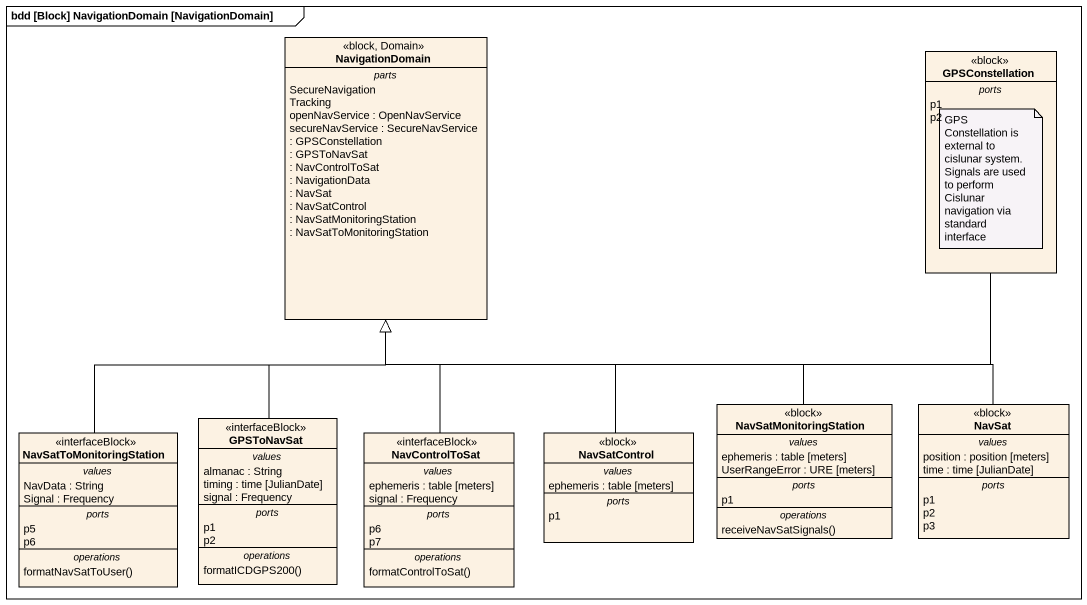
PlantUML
@startuml
mainframe bdd [Block] NavigationDomain [NavigationDomain]
hide circle
hide empty members
class NavigationDomain <<block, Domain>> {
  -- parts --
  SecureNavigation
  Tracking
  openNavService : OpenNavService
  secureNavService : SecureNavService
  : GPSConstellation
  : GPSToNavSat
  : NavControlToSat
  : NavigationData
  : NavSat
  : NavSatControl
  : NavSatMonitoringStation
  : NavSatToMonitoringStation
}
class GPSConstellation <<block>> {
  -- ports --
  p1
  p2
}
class NavSatMonitoringStation <<block>> {
  -- values --
  ephemeris : table [meters]
  UserRangeError : URE [meters]
  -- ports --
  p1
  -- operations --
  receiveNavSatSignals()
}
class NavSat <<block>> {
  -- values --
  position : position [meters]
  time : time [JulianDate]
  -- ports --
  p1
  p2
  p3
}
class NavSatToMonitoringStation <<interfaceBlock>> {
  -- values --
  NavData : String
  Signal : Frequency
  -- ports --
  p5
  p6
  -- operations --
  formatNavSatToUser()
}
class GPSToNavSat <<interfaceBlock>> {
  -- values --
  almanac : String
  timing : time [JulianDate]
  signal : Frequency
  -- ports --
  p1
  p2
  -- operations --
  formatICDGPS200()
}
class NavControlToSat <<interfaceBlock>> {
  -- values --
  ephemeris : table [meters]
  signal : Frequency
  -- ports --
  p6
  p7
  -- operations --
  formatControlToSat()
}
class NavSatControl <<block>> {
  -- values --
  ephemeris : table [meters]
  -- ports --
  p1
}
GPSConstellation -left-|> NavigationDomain
NavSatMonitoringStation -up-|> NavigationDomain
NavSat -left-|> NavigationDomain
NavSatToMonitoringStation -up-|> NavigationDomain
GPSToNavSat -up-|> NavigationDomain
NavControlToSat -up-|> NavigationDomain
NavSatControl -up-|> NavigationDomain
note as N1
  GPS Constellation is external to cislunar system. Signals are used to perform Cislunar navigation via standard interface
end note
@enduml
